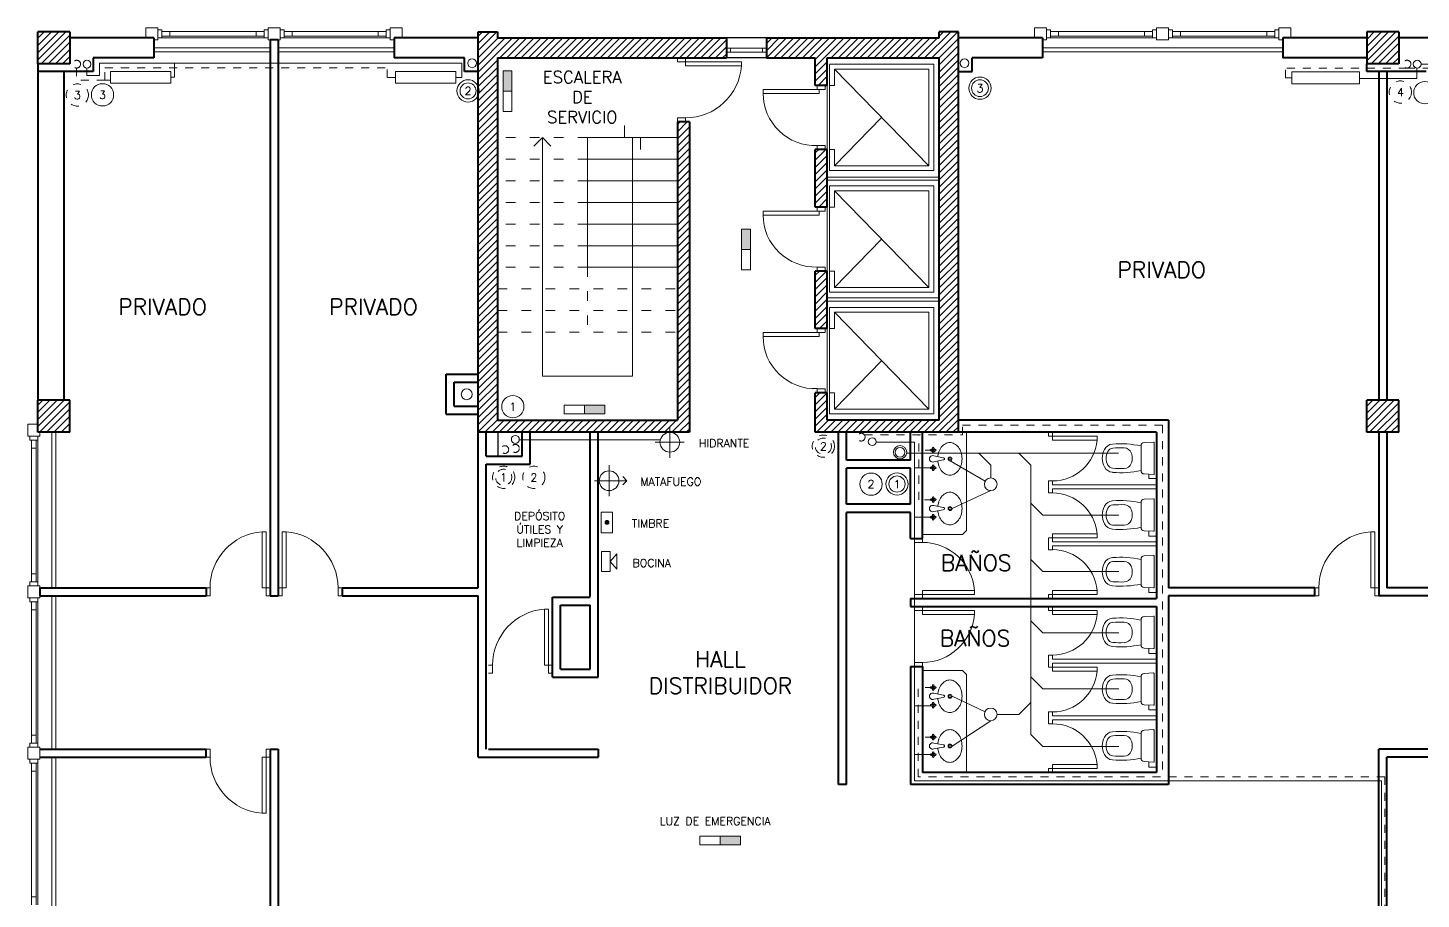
# Model space of a CAD drawing. Extents: x 1009 to 1343, y -172900 to 201.
# Drawn here: x 1275.32 to 1292.72, y 12.92 to 23.8 of the extents above; entities that cross this region are included whole.
import ezdxf

# ---------------------------------------------------------------- set-up
doc = ezdxf.new("R2010")
doc.units = 0
doc.header["$LTSCALE"] = 0.5
doc.linetypes.add('ACAD_ISO03W100', pattern=[30, 12, -18])
doc.linetypes.add('DASHED', pattern=[19.05, 12.7, -6.35])
for name, color, linetype, lineweight in [('Agua caliente', 230, 'CONTINUOUS', 18), ('Agua fria', 5, 'ACAD_ISO03W100', 18), ('Carpintería', 55, 'CONTINUOUS', 20), ('Desague primario', 10, 'CONTINUOUS', 18), ('Desague secundario', 30, 'CONTINUOUS', 18), ('Detalles .05', 243, 'CONTINUOUS', 5), ('Detalles 01', 8, 'CONTINUOUS', 9), ('Equipamiento fijo', 31, 'CONTINUOUS', 13), ('Equipamiento movil', 33, 'CONTINUOUS', 9), ('Muros corte', 7, 'CONTINUOUS', 40), ('Muros vista', 253, 'CONTINUOUS', 25), ('Pisos', 252, 'CONTINUOUS', 18), ('Pluviales', 41, 'CONTINUOUS', 18), ('Proyección', 4, 'ACAD_ISO03W100', 18), ('Punta 01', 6, 'CONTINUOUS', 9), ('Punta 015', 64, 'CONTINUOUS', 13), ('Punta 02', 11, 'CONTINUOUS', 20), ('Sist. contra incendio', 1, 'CONTINUOUS', 18), ('Tratamiento pisos', 251, 'CONTINUOUS', 9), ('Ventilación', 105, 'CONTINUOUS', 18)]:
    doc.layers.add(name, color=color, linetype=linetype, lineweight=lineweight)
doc.styles.add('Texto 1 mm', font='simplex.shx', dxfattribs={"height": 0.1})
doc.styles.add('Texto 1.5 mm', font='simplex.shx', dxfattribs={"height": 0.15})
doc.styles.add('Texto 2 mm', font='simplex.shx', dxfattribs={"height": 0.2})
pattern_1 = [(45, (245.8, -104.45304), (-0.0449012806, 0.0449012806), [])]
pattern_2 = [(45, (60.8, -104.45304), (-0.0449012806, 0.0449012806), [])]

# ---------------------------------------------------------------- blocks, each defined once
blk = doc.blocks.new('inodoro')
at = {"layer": 'Equipamiento fijo'}
for p, q in [((-0.197, 0.127), (-0.202, 0.008)), ((0.194, 0), (-0.194, 0)), ((-0.157, 0.165), (0.157, 0.165)), ((0.197, 0.127), (0.202, 0.008))]:
    blk.add_line(p, q, dxfattribs=at)
for centre, radius, start, end in [((1.09, 0.422), 1.27, 175.4777, 191.6858), ((-0.051, 0.512), 0.125, 117.5857, 175.5072), ((-0.051, 0.512), 0.075, 117.5857, 175.5072), ((0, 0.415), 0.235, 90, 117.5857), ((0, 0.415), 0.185, 90, 117.5857), ((0, 0.415), 0.235, 62.4143, 90), ((0, 0.415), 0.185, 62.4143, 90), ((0.051, 0.512), 0.075, 4.4928, 62.4143), ((0.051, 0.512), 0.125, 4.4928, 62.4143), ((-1.024, 0.418), 1.205, 347.8749, 4.9616), ((1.095, 0.422), 1.224, 175.5072, 182.1425), ((-0.028, 0.381), 0.101, 182.7072, 247.2321), ((0.028, 0.381), 0.101, 292.7679, 357.2928), ((-1.095, 0.422), 1.224, 357.8575, 4.4928), ((-0.014, 0.396), 0.12, 243.7978, 262.0389), ((0, 0.483), 0.208, 261.594, 278.406), ((0.014, 0.396), 0.12, 277.9611, 296.2022), ((-0.194, 0.008), 0.00803, 177.6578, 269.7397), ((-0.157, 0.125), 0.04, 90, 177.3974), ((0.157, 0.125), 0.04, 2.6026, 90), ((0.195, 0.007), 0.00742, 265.6488, 0.2402), ((0.194, 0.008), 0.008, 355.889, 2.6026)]:
    blk.add_arc(centre, radius, start, end, dxfattribs=at)
blk = doc.blocks.new('Lavamanos')
at = {"layer": 'Equipamiento movil'}
for p, q in [((-0.118, -0.158), (-0.138, -0.154)), ((-0.118, -0.167), (-0.138, -0.171)), ((-0.114, -0.154), (-0.118, -0.133)), ((-0.114, -0.171), (-0.118, -0.192)), ((-0.105, -0.154), (-0.101, -0.133)), ((-0.105, -0.171), (-0.101, -0.192)), ((-0.101, -0.158), (-0.08, -0.154)), ((-0.101, -0.167), (-0.08, -0.171)), ((-0.015, -0.037), (-0.038, -0.156)), ((0.013, -0.037), (0.036, -0.156)), ((0.102, -0.158), (0.081, -0.154)), ((0.102, -0.167), (0.081, -0.171)), ((0.106, -0.154), (0.102, -0.133)), ((0.106, -0.171), (0.102, -0.192)), ((0.115, -0.154), (0.119, -0.133)), ((0.115, -0.171), (0.119, -0.192)), ((0.119, -0.158), (0.14, -0.154)), ((0.119, -0.167), (0.14, -0.171))]:
    blk.add_line(p, q, dxfattribs=at)
for centre, radius in [((-0.001, 0.048), 0.0249), ((-0.001, 0.048), 0.014), ((-0.109, -0.162), 0.00541), ((0.11, -0.162), 0.00541)]:
    blk.add_circle(centre, radius, dxfattribs=at)
for centre, radius, start, end in [((-0.019, -0.016), 0.211, 107.1746, 126.7285), ((-0.001, -0.075), 0.272, 90, 107.1746), ((-0.001, -0.075), 0.272, 72.8254, 90), ((0.017, -0.016), 0.211, 53.2715, 72.8254), ((-0.09, 0.045), 0.115, 150.9639, 180), ((-0.09, 0.045), 0.115, 180, 209.0361), ((-0.047, 0.021), 0.164, 126.7285, 150.9639), ((0.045, 0.021), 0.164, 29.0361, 53.2715), ((0.088, 0.045), 0.115, 0, 29.0361), ((0.088, 0.045), 0.115, 330.9639, 360), ((-0.047, 0.069), 0.164, 209.0361, 233.2715), ((-0.019, 0.106), 0.211, 233.2715, 252.8254), ((-0.136, -0.163), 0.00882, 105.2781, 254.7219), ((-0.109, -0.162), 0.0226, 108.6122, 162.265), ((-0.109, -0.162), 0.0226, 198.6122, 252.265), ((-0.109, -0.136), 0.00882, 15.2781, 164.7219), ((-0.109, -0.162), 0.00976, 119.0054, 153.1041), ((-0.109, -0.162), 0.00976, 209.0054, 243.1041), ((-0.117, -0.163), 0.00254, 349.6493, 12.8593), ((-0.109, -0.155), 0.00254, 259.6493, 282.8593), ((-0.109, -0.17), 0.00254, 79.6493, 102.8593), ((-0.109, -0.162), 0.00976, 29.0054, 63.1041), ((-0.109, -0.162), 0.00976, 299.0054, 333.1041), ((-0.101, -0.162), 0.00254, 169.6493, 192.8593), ((-0.109, -0.162), 0.0226, 18.6122, 72.265), ((-0.109, -0.162), 0.0226, 288.6122, 342.265), ((-0.001, 0.165), 0.272, 252.8254, 264.2829), ((-0.083, -0.162), 0.00882, 285.2781, 74.7219), ((-0.001, -0.171), 0.0398, 158.1761, 21.8239), ((-0.001, -0.035), 0.014, 352.3829, 187.2442), ((-0.001, 0.165), 0.272, 275.7171, 287.1746), ((0.084, -0.162), 0.00882, 105.2781, 254.7219), ((0.017, 0.106), 0.211, 287.1746, 306.7285), ((0.11, -0.162), 0.0226, 107.735, 161.3878), ((0.11, -0.162), 0.0226, 197.735, 251.3878), ((0.111, -0.136), 0.00882, 15.2781, 164.7219), ((0.11, -0.162), 0.00976, 116.8959, 150.9946), ((0.11, -0.162), 0.00976, 206.8959, 240.9946), ((0.103, -0.162), 0.00254, 347.1407, 10.3507), ((0.111, -0.155), 0.00254, 257.1407, 280.3507), ((0.11, -0.17), 0.00254, 77.1407, 100.3507), ((0.11, -0.162), 0.00976, 26.8959, 60.9946), ((0.11, -0.162), 0.00976, 296.8959, 330.9946), ((0.118, -0.163), 0.00254, 167.1407, 190.3507), ((0.11, -0.162), 0.0226, 287.735, 341.3878), ((0.11, -0.162), 0.0226, 17.735, 71.3878), ((0.137, -0.163), 0.00882, 285.2781, 74.7219), ((0.045, 0.069), 0.164, 306.7285, 330.9639), ((-0.109, -0.189), 0.00882, 195.2781, 344.7219), ((0.11, -0.189), 0.00882, 195.2781, 344.7219)]:
    blk.add_arc(centre, radius, start, end, dxfattribs=at)

msp = doc.modelspace()

# ---------------------------------------------------------------- hatches: boundary and pattern name
at = {"layer": 'Detalles 01'}
h = msp.add_hatch(dxfattribs=at)
h.set_pattern_fill('ANSI31,_O', color=256, scale=0.02)
h.set_pattern_definition(pattern_2)
h.paths.add_polyline_path([(1275.846, 23.752), (1275.446, 23.752), (1275.446, 23.352), (1275.846, 23.352)])
h = msp.add_hatch(dxfattribs=at)
h.set_pattern_fill('ANSI31,_O', color=256, scale=0.02)
h.set_pattern_definition([(45, (0, -104.45304), (-0.0449012806, 0.0449012806), [])])
h.paths.add_polyline_path([(1284.046, 23.677), (1282.946, 23.677), (1282.946, 23.427), (1284.046, 23.427)])
h.paths.add_polyline_path([(1282.946, 23.677), (1281.186, 23.677), (1281.186, 23.752), (1280.946, 23.752), (1280.946, 18.752), (1282.946, 18.752), (1282.946, 18.902), (1281.186, 18.902), (1281.186, 23.427), (1282.946, 23.427)])
h.paths.add_polyline_path([(1283.586, 22.627), (1283.436, 22.627), (1283.436, 18.902), (1282.946, 18.902), (1282.946, 18.752), (1283.586, 18.752)])
h = msp.add_hatch(dxfattribs=at)
h.set_pattern_fill('ANSI31', color=256, scale=0.02, style=0)
h.set_pattern_definition(pattern_1)
h.paths.add_polyline_path([(1286.946, 23.752), (1286.706, 23.752), (1286.706, 23.677), (1284.546, 23.677), (1284.546, 23.427), (1285.156, 23.427), (1285.156, 23.083), (1285.306, 23.083), (1285.306, 23.427), (1286.706, 23.427), (1286.706, 18.902), (1285.306, 18.902), (1285.306, 19.246), (1285.156, 19.246), (1285.156, 18.752), (1286.946, 18.752)])
h.paths.add_polyline_path([(1285.306, 22.283), (1285.156, 22.283), (1285.156, 21.565), (1285.306, 21.565)], flags=17)
h = msp.add_hatch(dxfattribs=at)
h.set_pattern_fill('ANSI31,_O', color=256, scale=0.02)
h.set_pattern_definition(pattern_2)
h.paths.add_polyline_path([(1292.446, 23.752), (1292.046, 23.752), (1292.046, 23.352), (1292.446, 23.352)])
h = msp.add_hatch(dxfattribs=at)
h.set_pattern_fill('ANSI31', color=256, scale=0.02, style=0)
h.set_pattern_definition(pattern_1)
h.paths.add_polyline_path([(1285.306, 20.765), (1285.156, 20.765), (1285.156, 20.046), (1285.306, 20.046)])
h = msp.add_hatch(dxfattribs=at)
h.set_pattern_fill('ANSI31,_O', color=256, scale=0.02)
h.set_pattern_definition(pattern_2)
h.paths.add_polyline_path([(1275.846, 19.152), (1275.446, 19.152), (1275.446, 18.752), (1275.846, 18.752)])
h = msp.add_hatch(dxfattribs=at)
h.set_pattern_fill('ANSI31,_O', color=256, scale=0.02)
h.set_pattern_definition(pattern_2)
h.paths.add_polyline_path([(1292.446, 19.152), (1292.046, 19.152), (1292.046, 18.752), (1292.446, 18.752)])
at = {"layer": 'Punta 01', "lineweight": 20, "ltscale": 0.01}
for points in [[(1281.259, 23.01), (1281.368, 23.01), (1281.368, 23.264), (1281.259, 23.264)], [(1284.237, 21.036), (1284.346, 21.036), (1284.346, 21.29), (1284.237, 21.29)], [(1282.273, 19.092), (1282.273, 18.983), (1282.527, 18.983), (1282.527, 19.092)], [(1282.579, 17.628, 1), (1282.531, 17.628, 1)], [(1283.969, 13.709), (1283.969, 13.6), (1284.223, 13.6), (1284.223, 13.709)]]:
    msp.add_hatch(color=256, dxfattribs=at).paths.add_polyline_path(points)

# ---------------------------------------------------------------- linework, layer by layer
at = {"layer": 'Agua caliente', "lineweight": 20, "ltscale": 0.01}
for p, q in [((1276.217, 23.209), (1276.217, 23.36)), ((1276.217, 23.36), (1280.74, 23.36)), ((1277.152, 23.186), (1277.152, 23.36)), ((1280.74, 23.184), (1280.74, 23.36)), ((1292.725, 23.347), (1297.39, 23.347)), ((1276.059, 23.299), (1276.059, 23.209)), ((1276.059, 23.209), (1276.217, 23.209)), ((1277.152, 23.186), (1277.105, 23.186)), ((1280.667, 23.184), (1280.74, 23.184)), ((1292.672, 23.168), (1291.957, 23.168)), ((1292.672, 23.3), (1292.672, 23.168)), ((1285.919, 18.629), (1286.397, 18.629)), ((1286.397, 18.629), (1286.397, 14.726)), ((1286.631, 18.308), (1286.397, 18.308)), ((1286.631, 17.691), (1286.397, 17.691)), ((1286.631, 15.336), (1286.397, 15.336)), ((1286.631, 14.726), (1286.397, 14.726)), ((1286.397, 14.726), (1286.397, 14.401)), ((1286.397, 14.401), (1292.23, 14.401)), ((1292.23, 14.401), (1292.23, 12.829))]:
    msp.add_line(p, q, dxfattribs=at)
for centre, radius in [((1276.059, 23.349), 0.0486), ((1292.676, 23.349), 0.0486), ((1276.253, 22.966), 0.139), ((1292.771, 22.992), 0.139), ((1285.868, 18.634), 0.0486), ((1285.854, 18.104), 0.139)]:
    msp.add_circle(centre, radius, dxfattribs=at)
at = {"layer": 'Agua fria', "lineweight": 20, "ltscale": 0.01}
for p, q in [((1275.93, 23.299), (1275.93, 23.151)), ((1276.284, 23.151), (1275.93, 23.151)), ((1276.284, 23.151), (1276.284, 23.303)), ((1276.284, 23.303), (1279.81, 23.303)), ((1276.284, 23.151), (1276.353, 23.151)), ((1279.81, 23.184), (1279.81, 23.303)), ((1279.915, 23.184), (1279.81, 23.184)), ((1292.548, 23.3), (1291.031, 23.3)), ((1291.031, 23.178), (1291.031, 23.3)), ((1291.109, 23.178), (1291.031, 23.178)), ((1292.548, 23.299), (1297.334, 23.299)), ((1292.27, 14.449), (1292.27, 12.783))]:
    msp.add_line(p, q, dxfattribs=at)
at = {"layer": 'Agua fria', "linetype": 'DASHED', "lineweight": 20, "ltscale": 0.01}
for p, q in [((1286.995, 18.719), (1286.995, 18.839)), ((1286.995, 18.839), (1289.494, 18.839)), ((1289.494, 18.839), (1289.494, 14.449)), ((1285.77, 18.719), (1286.995, 18.719)), ((1286.452, 17.91), (1286.452, 18.719)), ((1286.631, 18.528), (1286.452, 18.528)), ((1289.323, 18.228), (1289.323, 18.173)), ((1289.323, 18.173), (1289.494, 18.173)), ((1286.623, 17.91), (1286.452, 17.91)), ((1289.323, 17.52), (1289.323, 17.453)), ((1289.323, 17.453), (1289.494, 17.453)), ((1289.323, 16.812), (1289.323, 16.751)), ((1289.323, 16.751), (1289.494, 16.751)), ((1289.323, 16.053), (1289.323, 15.991)), ((1289.323, 15.991), (1289.494, 15.991)), ((1286.442, 14.449), (1286.442, 15.563)), ((1286.631, 15.563), (1286.442, 15.563)), ((1289.323, 15.345), (1289.323, 15.284)), ((1289.323, 15.284), (1289.494, 15.284)), ((1286.631, 14.946), (1286.442, 14.946)), ((1289.323, 14.637), (1289.323, 14.57)), ((1292.27, 14.449), (1286.442, 14.449)), ((1289.323, 14.57), (1289.494, 14.57))]:
    msp.add_line(p, q, dxfattribs=at)
for centre, radius in [((1275.93, 23.349), 0.0486), ((1292.548, 23.349), 0.0486), ((1285.258, 18.578), 0.139), ((1285.258, 18.578), 0.101), ((1285.731, 18.691), 0.0486), ((1281.279, 18.536), 0.0486), ((1281.41, 18.55), 0.0498), ((1281.264, 18.19), 0.139), ((1281.264, 18.19), 0.101), ((1281.641, 18.189), 0.139)]:
    msp.add_circle(centre, radius, dxfattribs=at)
at = {"layer": 'Agua fria', "lineweight": 20, "ltscale": 0.01}
for centre in [(1275.939, 22.964), (1292.466, 23.001)]:
    msp.add_circle(centre, 0.139, dxfattribs=at)
at = {"layer": 'Carpintería'}
for p, q in [((1276.946, 23.802), (1276.796, 23.802)), ((1276.796, 23.802), (1276.796, 23.677)), ((1276.946, 23.802), (1276.946, 23.652)), ((1276.946, 23.777), (1276.996, 23.777)), ((1276.996, 23.677), (1276.946, 23.677)), ((1276.996, 23.777), (1276.996, 23.677)), ((1276.996, 23.757), (1278.271, 23.757)), ((1276.996, 23.697), (1278.271, 23.697)), ((1277.096, 23.757), (1277.096, 23.697)), ((1278.171, 23.757), (1278.171, 23.697)), ((1278.321, 23.777), (1278.271, 23.777)), ((1278.271, 23.677), (1278.271, 23.777)), ((1278.271, 23.677), (1278.321, 23.677)), ((1278.471, 23.802), (1278.321, 23.802)), ((1278.321, 23.802), (1278.321, 23.652)), ((1278.471, 23.802), (1278.471, 23.652)), ((1278.471, 23.777), (1278.521, 23.777)), ((1278.521, 23.677), (1278.471, 23.677)), ((1278.521, 23.777), (1278.521, 23.677)), ((1278.521, 23.757), (1279.796, 23.757)), ((1278.521, 23.697), (1279.796, 23.697)), ((1278.621, 23.757), (1278.621, 23.697)), ((1279.696, 23.757), (1279.696, 23.697)), ((1279.796, 23.777), (1279.796, 23.677)), ((1279.846, 23.777), (1279.796, 23.777)), ((1279.796, 23.677), (1279.846, 23.677)), ((1279.846, 23.802), (1279.846, 23.652)), ((1279.846, 23.802), (1279.996, 23.802)), ((1279.996, 23.802), (1279.996, 23.677)), ((1288.046, 23.802), (1287.896, 23.802)), ((1287.896, 23.802), (1287.896, 23.677)), ((1288.046, 23.802), (1288.046, 23.652)), ((1288.046, 23.777), (1288.096, 23.777)), ((1288.096, 23.677), (1288.046, 23.677)), ((1288.096, 23.777), (1288.096, 23.677)), ((1288.096, 23.757), (1289.371, 23.757)), ((1288.096, 23.697), (1289.371, 23.697)), ((1288.196, 23.757), (1288.196, 23.697)), ((1289.271, 23.757), (1289.271, 23.697)), ((1289.421, 23.777), (1289.371, 23.777)), ((1289.371, 23.677), (1289.371, 23.777)), ((1289.371, 23.677), (1289.421, 23.677)), ((1289.571, 23.802), (1289.421, 23.802)), ((1289.421, 23.802), (1289.421, 23.652)), ((1289.571, 23.802), (1289.571, 23.652)), ((1289.571, 23.777), (1289.621, 23.777)), ((1289.621, 23.677), (1289.571, 23.677)), ((1289.621, 23.777), (1289.621, 23.677)), ((1289.621, 23.757), (1290.896, 23.757)), ((1289.621, 23.697), (1290.896, 23.697)), ((1289.721, 23.757), (1289.721, 23.697)), ((1290.796, 23.757), (1290.796, 23.697)), ((1290.896, 23.777), (1290.896, 23.677)), ((1290.946, 23.777), (1290.896, 23.777)), ((1290.896, 23.677), (1290.946, 23.677)), ((1290.946, 23.802), (1290.946, 23.652)), ((1290.946, 23.802), (1291.096, 23.802)), ((1291.096, 23.802), (1291.096, 23.677)), ((1276.946, 23.652), (1276.896, 23.652)), ((1278.346, 23.652), (1278.321, 23.652)), ((1278.471, 23.652), (1278.446, 23.652)), ((1279.846, 23.652), (1279.896, 23.652)), ((1284.546, 23.547), (1284.046, 23.547)), ((1284.546, 23.497), (1284.046, 23.497)), ((1284.096, 23.547), (1284.096, 23.497)), ((1284.496, 23.547), (1284.496, 23.497)), ((1288.046, 23.652), (1287.996, 23.652)), ((1289.571, 23.652), (1289.421, 23.652)), ((1290.946, 23.652), (1290.996, 23.652)), ((1283.436, 23.377), (1283.436, 23.427)), ((1283.436, 23.377), (1283.536, 23.377)), ((1283.536, 23.377), (1283.536, 23.427)), ((1283.536, 23.377), (1284.236, 23.377)), ((1283.536, 23.327), (1283.536, 23.377)), ((1284.236, 23.327), (1283.536, 23.327)), ((1284.236, 23.377), (1284.236, 23.327)), ((1285.336, 23.347), (1286.636, 23.347)), ((1285.336, 23.083), (1285.336, 23.347)), ((1286.636, 22.019), (1286.636, 23.347)), ((1285.396, 23.287), (1286.576, 23.287)), ((1285.396, 23.083), (1285.396, 23.287)), ((1286.576, 22.079), (1286.576, 23.287)), ((1285.206, 23.033), (1284.506, 23.033)), ((1284.506, 22.983), (1284.506, 23.033)), ((1285.206, 22.983), (1284.506, 22.983)), ((1285.181, 23.033), (1285.181, 23.083)), ((1285.281, 23.033), (1285.181, 23.033)), ((1285.206, 22.983), (1285.206, 23.033)), ((1285.281, 23.033), (1285.281, 23.083)), ((1285.336, 23.083), (1285.396, 23.083)), ((1283.536, 22.677), (1283.436, 22.677)), ((1283.436, 22.677), (1283.436, 22.627)), ((1283.536, 22.677), (1283.536, 22.627)), ((1285.281, 22.333), (1285.181, 22.333)), ((1285.181, 22.333), (1285.181, 22.283)), ((1285.281, 22.333), (1285.281, 22.283)), ((1285.336, 22.019), (1285.336, 22.283)), ((1285.336, 22.283), (1285.396, 22.283)), ((1285.396, 22.079), (1285.396, 22.283)), ((1286.636, 22.019), (1285.336, 22.019)), ((1286.576, 22.079), (1285.396, 22.079)), ((1285.336, 21.829), (1286.636, 21.829)), ((1285.336, 21.565), (1285.336, 21.829)), ((1285.396, 21.769), (1286.576, 21.769)), ((1285.396, 21.565), (1285.396, 21.769)), ((1286.576, 20.56), (1286.576, 21.769)), ((1286.636, 20.5), (1286.636, 21.829)), ((1285.206, 21.515), (1284.506, 21.515)), ((1284.506, 21.465), (1284.506, 21.515)), ((1285.206, 21.465), (1284.506, 21.465)), ((1285.181, 21.515), (1285.181, 21.565)), ((1285.281, 21.515), (1285.181, 21.515)), ((1285.206, 21.465), (1285.206, 21.515)), ((1285.281, 21.515), (1285.281, 21.565)), ((1285.336, 21.565), (1285.396, 21.565)), ((1285.281, 20.815), (1285.181, 20.815)), ((1285.181, 20.815), (1285.181, 20.765)), ((1285.281, 20.815), (1285.281, 20.765)), ((1285.336, 20.5), (1285.336, 20.765)), ((1285.336, 20.765), (1285.396, 20.765)), ((1285.396, 20.56), (1285.396, 20.765)), ((1286.576, 20.56), (1285.396, 20.56)), ((1286.636, 20.5), (1285.336, 20.5)), ((1285.336, 20.31), (1286.636, 20.31)), ((1285.336, 20.046), (1285.336, 20.31)), ((1285.396, 20.25), (1286.576, 20.25)), ((1285.396, 20.046), (1285.396, 20.25)), ((1286.576, 19.042), (1286.576, 20.25)), ((1286.636, 18.982), (1286.636, 20.31)), ((1285.181, 19.996), (1285.181, 20.046)), ((1285.281, 19.996), (1285.281, 20.046)), ((1285.336, 20.046), (1285.396, 20.046)), ((1285.206, 19.996), (1284.506, 19.996)), ((1284.506, 19.946), (1284.506, 19.996)), ((1285.206, 19.946), (1284.506, 19.946)), ((1285.281, 19.996), (1285.181, 19.996)), ((1285.206, 19.946), (1285.206, 19.996)), ((1285.281, 19.296), (1285.181, 19.296)), ((1285.181, 19.296), (1285.181, 19.246)), ((1285.281, 19.296), (1285.281, 19.246)), ((1285.336, 18.982), (1285.336, 19.246)), ((1285.336, 19.246), (1285.396, 19.246)), ((1285.396, 19.042), (1285.396, 19.246)), ((1286.636, 18.982), (1285.336, 18.982)), ((1286.576, 19.042), (1285.396, 19.042)), ((1275.321, 18.852), (1275.321, 18.702)), ((1275.321, 18.852), (1275.446, 18.852)), ((1275.471, 18.702), (1275.321, 18.702)), ((1275.346, 18.702), (1275.346, 18.652)), ((1275.446, 18.652), (1275.346, 18.652)), ((1275.366, 18.652), (1275.366, 16.885)), ((1275.426, 18.652), (1275.426, 16.885)), ((1275.446, 18.652), (1275.446, 18.702)), ((1275.471, 18.752), (1275.471, 18.702)), ((1288.071, 18.702), (1288.071, 18.752)), ((1288.121, 18.702), (1288.071, 18.702)), ((1288.121, 18.702), (1288.121, 18.752)), ((1288.121, 18.702), (1288.679, 18.702)), ((1288.121, 18.702), (1288.121, 18.652)), ((1288.121, 18.652), (1288.679, 18.652)), ((1288.679, 18.702), (1288.679, 18.652)), ((1275.426, 18.552), (1275.366, 18.552)), ((1288.121, 18.144), (1288.071, 18.144)), ((1288.071, 17.994), (1288.071, 18.144)), ((1288.121, 18.094), (1288.121, 18.144)), ((1288.121, 17.994), (1288.071, 17.994)), ((1289.421, 18.094), (1288.121, 18.094)), ((1289.421, 18.044), (1288.121, 18.044)), ((1288.121, 17.994), (1288.121, 18.044)), ((1278.296, 17.51), (1278.246, 17.51)), ((1278.246, 17.51), (1278.246, 16.81)), ((1278.296, 16.81), (1278.296, 17.51)), ((1278.496, 16.81), (1278.496, 17.51)), ((1278.496, 17.51), (1278.546, 17.51)), ((1278.546, 17.51), (1278.546, 16.81)), ((1286.396, 17.427), (1286.396, 17.377)), ((1286.496, 17.377), (1286.496, 17.427)), ((1288.071, 17.435), (1288.121, 17.435)), ((1288.071, 17.285), (1288.071, 17.435)), ((1288.121, 17.485), (1288.679, 17.485)), ((1288.121, 17.485), (1288.121, 17.435)), ((1288.121, 17.385), (1288.121, 17.435)), ((1288.121, 17.435), (1288.679, 17.435)), ((1288.679, 17.485), (1288.679, 17.435)), ((1292.146, 17.51), (1292.096, 17.51)), ((1292.096, 17.51), (1292.096, 16.81)), ((1292.146, 16.81), (1292.146, 17.51)), ((1286.396, 17.377), (1286.496, 17.377)), ((1288.071, 17.285), (1288.121, 17.285)), ((1288.121, 17.385), (1289.421, 17.385)), ((1288.121, 17.335), (1289.421, 17.335)), ((1288.121, 17.285), (1288.121, 17.335)), ((1275.346, 16.835), (1275.346, 16.885)), ((1275.346, 16.885), (1275.446, 16.885)), ((1275.366, 16.985), (1275.426, 16.985)), ((1275.446, 16.885), (1275.446, 16.835)), ((1275.321, 16.835), (1275.321, 16.685)), ((1275.321, 16.835), (1275.471, 16.835)), ((1275.471, 16.835), (1275.471, 16.81)), ((1275.471, 16.71), (1275.471, 16.685)), ((1277.596, 16.81), (1277.546, 16.81)), ((1277.596, 16.71), (1277.546, 16.71)), ((1277.596, 16.71), (1277.596, 16.81)), ((1278.246, 16.81), (1278.296, 16.81)), ((1278.296, 16.71), (1278.296, 16.81)), ((1278.296, 16.81), (1278.346, 16.81)), ((1278.296, 16.71), (1278.346, 16.71)), ((1278.496, 16.81), (1278.446, 16.81)), ((1278.496, 16.71), (1278.446, 16.71)), ((1278.496, 16.71), (1278.496, 16.81)), ((1278.546, 16.81), (1278.496, 16.81)), ((1279.196, 16.71), (1279.196, 16.81)), ((1279.196, 16.81), (1279.246, 16.81)), ((1279.196, 16.71), (1279.246, 16.71)), ((1286.396, 16.727), (1286.496, 16.727)), ((1286.396, 16.677), (1286.396, 16.727)), ((1287.146, 16.777), (1286.496, 16.777)), ((1286.496, 16.777), (1286.496, 16.727)), ((1286.496, 16.727), (1286.496, 16.677)), ((1286.496, 16.727), (1287.146, 16.727)), ((1287.146, 16.727), (1287.146, 16.777)), ((1288.071, 16.677), (1288.071, 16.727)), ((1288.071, 16.727), (1288.121, 16.727)), ((1288.121, 16.777), (1288.679, 16.777)), ((1288.121, 16.777), (1288.121, 16.727)), ((1288.121, 16.677), (1288.121, 16.727)), ((1288.121, 16.727), (1288.679, 16.727)), ((1288.679, 16.777), (1288.679, 16.727)), ((1291.446, 16.81), (1291.396, 16.81)), ((1291.446, 16.71), (1291.396, 16.71)), ((1291.446, 16.71), (1291.446, 16.81)), ((1292.096, 16.81), (1292.146, 16.81)), ((1292.146, 16.71), (1292.146, 16.81)), ((1292.146, 16.81), (1292.196, 16.81)), ((1292.146, 16.71), (1292.196, 16.71)), ((1275.321, 16.685), (1275.471, 16.685)), ((1275.346, 16.685), (1275.346, 16.635)), ((1275.446, 16.635), (1275.346, 16.635)), ((1275.366, 16.635), (1275.366, 14.869)), ((1275.426, 16.635), (1275.366, 16.635)), ((1275.426, 16.535), (1275.366, 16.535)), ((1275.426, 16.635), (1275.426, 14.869)), ((1275.446, 16.685), (1275.446, 16.635)), ((1281.826, 16.544), (1281.776, 16.544)), ((1281.776, 16.544), (1281.776, 15.844)), ((1281.826, 15.844), (1281.826, 16.544)), ((1286.396, 16.577), (1286.396, 16.527)), ((1286.496, 16.527), (1286.496, 16.577)), ((1288.071, 16.577), (1288.071, 16.527)), ((1288.121, 16.577), (1288.121, 16.527)), ((1286.396, 16.527), (1286.496, 16.527)), ((1286.496, 16.527), (1287.146, 16.527)), ((1286.496, 16.477), (1286.496, 16.527)), ((1287.146, 16.477), (1286.496, 16.477)), ((1287.146, 16.527), (1287.146, 16.477)), ((1288.071, 16.527), (1288.121, 16.527)), ((1288.121, 16.527), (1288.679, 16.527)), ((1288.121, 16.477), (1288.121, 16.527)), ((1288.121, 16.477), (1288.679, 16.477)), ((1288.679, 16.477), (1288.679, 16.527)), ((1281.126, 15.844), (1281.076, 15.844)), ((1281.126, 15.744), (1281.126, 15.844)), ((1281.776, 15.844), (1281.826, 15.844)), ((1281.826, 15.744), (1281.826, 15.844)), ((1281.826, 15.844), (1281.876, 15.844)), ((1286.396, 15.877), (1286.496, 15.877)), ((1286.396, 15.827), (1286.396, 15.877)), ((1286.496, 15.877), (1286.496, 15.827)), ((1288.071, 15.969), (1288.121, 15.969)), ((1288.071, 15.969), (1288.071, 15.819)), ((1288.121, 15.969), (1288.121, 15.919)), ((1288.121, 15.919), (1289.421, 15.919)), ((1288.121, 15.869), (1289.421, 15.869)), ((1288.121, 15.869), (1288.121, 15.819)), ((1281.126, 15.744), (1281.076, 15.744)), ((1281.826, 15.744), (1281.876, 15.744)), ((1288.071, 15.819), (1288.121, 15.819)), ((1288.121, 15.819), (1288.679, 15.819)), ((1288.121, 15.769), (1288.121, 15.819)), ((1288.121, 15.769), (1288.679, 15.769)), ((1288.679, 15.769), (1288.679, 15.819)), ((1288.121, 15.26), (1288.071, 15.26)), ((1288.071, 15.26), (1288.071, 15.11)), ((1288.121, 15.26), (1288.121, 15.21)), ((1289.421, 15.21), (1288.121, 15.21)), ((1289.421, 15.16), (1288.121, 15.16)), ((1288.121, 15.16), (1288.121, 15.11)), ((1275.366, 14.969), (1275.426, 14.969)), ((1288.121, 15.11), (1288.071, 15.11)), ((1275.321, 14.819), (1275.321, 14.669)), ((1275.321, 14.819), (1275.471, 14.819)), ((1275.346, 14.819), (1275.346, 14.869)), ((1275.346, 14.869), (1275.446, 14.869)), ((1275.446, 14.869), (1275.446, 14.819)), ((1275.471, 14.819), (1275.471, 14.669)), ((1277.596, 14.794), (1277.546, 14.794)), ((1277.596, 14.794), (1277.596, 14.694)), ((1278.296, 14.794), (1278.296, 14.694)), ((1278.296, 14.794), (1278.346, 14.794)), ((1275.321, 14.669), (1275.471, 14.669)), ((1275.346, 14.669), (1275.346, 14.619)), ((1275.446, 14.619), (1275.446, 14.669)), ((1277.596, 14.694), (1277.546, 14.694)), ((1278.246, 13.994), (1278.246, 14.694)), ((1278.246, 14.694), (1278.296, 14.694)), ((1278.296, 14.694), (1278.346, 14.694)), ((1278.296, 14.694), (1278.296, 13.994)), ((1275.446, 14.619), (1275.346, 14.619)), ((1275.366, 14.619), (1275.366, 12.852)), ((1275.426, 14.519), (1275.366, 14.519)), ((1275.426, 14.619), (1275.426, 12.852)), ((1288.121, 14.552), (1288.071, 14.552)), ((1288.071, 14.552), (1288.071, 14.502)), ((1288.121, 14.602), (1288.679, 14.602)), ((1288.121, 14.552), (1288.121, 14.602)), ((1288.121, 14.552), (1288.121, 14.502)), ((1288.121, 14.552), (1288.679, 14.552)), ((1288.679, 14.552), (1288.679, 14.602)), ((1278.296, 13.994), (1278.246, 13.994)), ((1275.366, 12.952), (1275.426, 12.952))]:
    msp.add_line(p, q, dxfattribs=at)
at = {"layer": 'Desague primario'}
for p, q in [((1287.199, 18.493), (1286.296, 18.493)), ((1287.199, 18.493), (1288.946, 18.493)), ((1287.349, 18.343), (1287.199, 18.493)), ((1287.849, 18.343), (1287.699, 18.493)), ((1287.349, 18.182), (1287.349, 18.343)), ((1287.849, 18.252), (1287.849, 18.343)), ((1287.849, 14.978), (1287.849, 18.252)), ((1287.999, 17.718), (1287.849, 17.868)), ((1288.949, 17.718), (1287.999, 17.718)), ((1287.999, 17.014), (1287.849, 17.164)), ((1288.949, 17.014), (1287.999, 17.014)), ((1287.999, 16.247), (1287.849, 16.397)), ((1288.949, 16.247), (1287.999, 16.247)), ((1287.999, 15.547), (1287.849, 15.697)), ((1288.949, 15.547), (1287.999, 15.547)), ((1287.699, 15.228), (1287.849, 15.378)), ((1287.429, 15.228), (1287.699, 15.228)), ((1287.999, 14.828), (1287.849, 14.978)), ((1288.949, 14.828), (1287.999, 14.828))]:
    msp.add_line(p, q, dxfattribs=at)
for centre, radius in [((1286.216, 18.502), 0.0605), ((1286.178, 18.105), 0.101)]:
    msp.add_circle(centre, radius, dxfattribs=at)
at = {"layer": 'Desague secundario'}
for p, q in [((1286.842, 18.395), (1287.281, 18.142)), ((1286.867, 17.799), (1287.349, 18.023)), ((1286.867, 15.455), (1287.278, 15.262)), ((1286.867, 14.834), (1287.349, 15.149))]:
    msp.add_line(p, q, dxfattribs=at)
for centre in [(1287.349, 18.102), (1287.349, 15.228)]:
    msp.add_circle(centre, 0.0793, dxfattribs=at)
at = {"layer": 'Detalles .05'}
for p, q in [((1285.306, 21.939), (1286.706, 21.939)), ((1285.306, 21.899), (1286.706, 21.899)), ((1286.706, 20.43), (1285.306, 20.43)), ((1286.706, 20.39), (1285.306, 20.39))]:
    msp.add_line(p, q, dxfattribs=at)
at = {"layer": 'Detalles 01'}
for p, q in [((1278.271, 23.677), (1276.996, 23.677)), ((1279.796, 23.677), (1278.521, 23.677)), ((1289.371, 23.677), (1288.096, 23.677)), ((1290.896, 23.677), (1289.621, 23.677)), ((1278.346, 23.552), (1276.896, 23.552)), ((1278.346, 23.502), (1276.896, 23.502)), ((1279.896, 23.552), (1278.446, 23.552)), ((1279.896, 23.502), (1278.446, 23.502)), ((1287.996, 23.552), (1290.996, 23.552)), ((1287.996, 23.502), (1290.996, 23.502)), ((1285.396, 23.287), (1286.576, 22.079)), ((1285.336, 23.083), (1285.336, 22.283)), ((1285.986, 22.683), (1285.396, 22.079)), ((1282.773, 22.582), (1282.773, 22.432)), ((1281.642, 22.326), (1281.748, 22.432)), ((1281.748, 22.432), (1281.748, 19.452)), ((1281.854, 22.326), (1281.748, 22.432)), ((1282.873, 22.432), (1282.873, 19.452)), ((1282.973, 22.432), (1282.973, 22.282)), ((1285.396, 21.769), (1286.576, 20.56)), ((1285.336, 21.565), (1285.336, 20.765)), ((1285.986, 21.165), (1285.396, 20.56)), ((1285.396, 20.25), (1286.576, 19.042)), ((1285.336, 20.046), (1285.336, 19.246)), ((1285.986, 19.646), (1285.396, 19.042)), ((1281.748, 19.452), (1282.873, 19.452)), ((1275.446, 18.652), (1275.446, 16.885)), ((1275.621, 18.752), (1275.621, 16.81)), ((1275.671, 18.752), (1275.671, 16.81)), ((1275.621, 16.71), (1275.621, 14.794)), ((1275.671, 16.71), (1275.671, 14.794)), ((1275.621, 14.694), (1275.621, 12.752)), ((1275.671, 14.694), (1275.671, 12.752)), ((1275.446, 14.619), (1275.446, 12.852))]:
    msp.add_line(p, q, dxfattribs=at)
for centre, radius, start, end in [((1283.534, 23.381), 0.703, 270.1171, 355.6407), ((1285.156, 22.983), 0.65, 180, 272.1618), ((1285.156, 21.465), 0.65, 180, 272.1618), ((1285.156, 19.946), 0.65, 180, 272.1618), ((1288.119, 18.707), 0.563, 270.1902, 354.4422), ((1288.119, 17.431), 0.563, 5.5578, 89.8098), ((1278.299, 16.809), 0.703, 94.3593, 179.8829), ((1278.492, 16.809), 0.703, 0.1171, 85.6407), ((1292.149, 16.809), 0.703, 94.3593, 179.8829), ((1286.494, 16.723), 0.654, 4.7184, 89.8628), ((1288.119, 16.723), 0.563, 5.5578, 89.8098), ((1281.829, 15.842), 0.703, 94.3593, 179.8829), ((1286.494, 16.531), 0.654, 270.1372, 355.2816), ((1288.119, 16.532), 0.563, 270.1902, 354.4422), ((1288.119, 15.823), 0.563, 270.1902, 354.4422), ((1288.119, 14.548), 0.563, 5.5578, 89.8098), ((1278.299, 14.695), 0.703, 180.1171, 265.6407)]:
    msp.add_arc(centre, radius, start, end, dxfattribs=at)
at = {"layer": 'Equipamiento fijo'}
for p, q in [((1287.046, 17.527), (1287.046, 18.752)), ((1286.996, 17.477), (1286.496, 17.477)), ((1286.996, 17.477), (1287.046, 17.527)), ((1286.996, 15.777), (1286.496, 15.777)), ((1286.996, 15.777), (1287.046, 15.727)), ((1287.046, 15.727), (1287.046, 14.502))]:
    msp.add_line(p, q, dxfattribs=at)
at = {"layer": 'Muros corte'}
for p, q in [((1275.846, 23.752), (1275.446, 23.752)), ((1275.446, 23.352), (1275.446, 23.752)), ((1275.846, 23.752), (1275.846, 23.352)), ((1276.896, 23.677), (1275.846, 23.677)), ((1276.896, 23.677), (1276.896, 23.427)), ((1280.946, 23.677), (1279.896, 23.677)), ((1279.896, 23.677), (1279.896, 23.427)), ((1280.946, 18.752), (1280.946, 23.752)), ((1280.946, 23.752), (1281.186, 23.752)), ((1281.186, 23.752), (1281.186, 23.677)), ((1281.186, 23.677), (1284.046, 23.677)), ((1284.046, 23.677), (1284.046, 23.427)), ((1284.546, 23.677), (1284.546, 23.427)), ((1284.546, 23.677), (1286.706, 23.677)), ((1286.946, 23.752), (1286.706, 23.752)), ((1286.706, 23.677), (1286.706, 23.752)), ((1286.946, 18.752), (1286.946, 23.752)), ((1287.996, 23.677), (1286.946, 23.677)), ((1287.996, 23.677), (1287.996, 23.427)), ((1292.046, 23.677), (1290.996, 23.677)), ((1290.996, 23.677), (1290.996, 23.427)), ((1292.446, 23.752), (1292.046, 23.752)), ((1292.046, 23.752), (1292.046, 23.352)), ((1292.446, 23.752), (1292.446, 23.352)), ((1293.546, 23.677), (1292.446, 23.677)), ((1278.346, 23.652), (1278.346, 16.71)), ((1278.446, 23.652), (1278.346, 23.652)), ((1278.446, 23.652), (1278.446, 16.71)), ((1275.846, 23.352), (1275.446, 23.352)), ((1275.446, 23.352), (1275.446, 19.152)), ((1276.896, 23.427), (1276.138, 23.427)), ((1276.138, 23.427), (1276.138, 23.257)), ((1280.776, 23.427), (1279.896, 23.427)), ((1280.776, 23.257), (1280.776, 23.427)), ((1280.946, 16.81), (1280.946, 23.427)), ((1281.186, 23.427), (1284.046, 23.427)), ((1281.186, 23.427), (1281.186, 18.902)), ((1284.546, 23.427), (1285.156, 23.427)), ((1285.156, 23.083), (1285.156, 23.427)), ((1285.306, 23.427), (1286.706, 23.427)), ((1285.306, 23.083), (1285.306, 23.427)), ((1286.706, 18.902), (1286.706, 23.427)), ((1287.996, 23.427), (1287.116, 23.427)), ((1287.116, 23.257), (1287.116, 23.427)), ((1292.046, 23.427), (1290.996, 23.427)), ((1292.446, 23.352), (1292.046, 23.352)), ((1292.046, 23.257), (1292.046, 23.352)), ((1276.138, 23.257), (1275.446, 23.257)), ((1275.771, 23.257), (1275.771, 19.152)), ((1280.946, 23.257), (1280.776, 23.257)), ((1286.946, 23.257), (1287.116, 23.257)), ((1292.786, 23.257), (1292.046, 23.257)), ((1292.196, 23.257), (1292.196, 19.152)), ((1292.296, 23.257), (1292.296, 19.152)), ((1285.306, 23.083), (1285.156, 23.083)), ((1283.436, 22.627), (1283.436, 18.902)), ((1283.586, 22.627), (1283.436, 22.627)), ((1283.586, 22.627), (1283.586, 18.752)), ((1285.156, 21.565), (1285.156, 22.283)), ((1285.306, 22.283), (1285.156, 22.283)), ((1285.306, 21.565), (1285.306, 22.283)), ((1285.306, 21.565), (1285.156, 21.565)), ((1285.306, 20.765), (1285.156, 20.765)), ((1285.156, 20.046), (1285.156, 20.765)), ((1285.306, 20.046), (1285.306, 20.765)), ((1285.306, 20.046), (1285.156, 20.046)), ((1280.546, 18.977), (1280.546, 19.477)), ((1280.546, 19.477), (1280.946, 19.477)), ((1280.646, 19.077), (1280.646, 19.377)), ((1280.646, 19.377), (1280.946, 19.377)), ((1275.846, 19.152), (1275.446, 19.152)), ((1275.446, 18.752), (1275.446, 19.152)), ((1275.846, 18.752), (1275.846, 19.152)), ((1285.156, 18.752), (1285.156, 19.246)), ((1285.306, 19.246), (1285.156, 19.246)), ((1285.306, 18.902), (1285.306, 19.246)), ((1292.446, 19.152), (1292.046, 19.152)), ((1292.046, 18.752), (1292.046, 19.152)), ((1292.446, 18.752), (1292.446, 19.152)), ((1280.546, 18.977), (1280.946, 18.977)), ((1280.646, 19.077), (1280.946, 19.077)), ((1281.186, 18.902), (1283.436, 18.902)), ((1286.706, 18.902), (1285.306, 18.902)), ((1289.571, 18.902), (1286.946, 18.902)), ((1289.571, 18.902), (1289.571, 16.81)), ((1275.846, 18.752), (1275.446, 18.752)), ((1283.586, 18.752), (1280.946, 18.752)), ((1281.046, 18.452), (1281.046, 18.752)), ((1281.496, 18.452), (1281.496, 18.752)), ((1281.596, 18.352), (1281.596, 18.752)), ((1282.346, 16.702), (1282.346, 18.752)), ((1282.446, 15.694), (1282.446, 18.752)), ((1289.421, 18.752), (1285.156, 18.752)), ((1285.446, 14.352), (1285.446, 18.752)), ((1285.546, 18.402), (1285.546, 18.752)), ((1286.346, 18.402), (1286.346, 18.752)), ((1286.496, 17.427), (1286.496, 18.752)), ((1289.421, 18.752), (1289.421, 16.677)), ((1292.446, 18.752), (1292.046, 18.752)), ((1292.196, 18.752), (1292.196, 16.71)), ((1292.296, 18.752), (1292.296, 16.81)), ((1281.046, 18.452), (1281.496, 18.452)), ((1281.046, 14.794), (1281.046, 18.352)), ((1281.046, 18.352), (1281.596, 18.352)), ((1286.346, 18.402), (1285.546, 18.402)), ((1286.346, 18.302), (1285.546, 18.302)), ((1285.546, 17.852), (1285.546, 18.302)), ((1286.346, 17.852), (1286.346, 18.302)), ((1286.346, 17.852), (1285.546, 17.852)), ((1285.546, 14.352), (1285.546, 17.752)), ((1286.346, 17.752), (1285.546, 17.752)), ((1286.346, 17.427), (1286.346, 17.752)), ((1286.346, 17.427), (1286.496, 17.427)), ((1275.471, 16.81), (1277.546, 16.81)), ((1275.471, 16.81), (1275.471, 16.71)), ((1275.471, 16.71), (1277.546, 16.71)), ((1277.546, 16.81), (1277.546, 16.71)), ((1278.346, 16.71), (1278.446, 16.71)), ((1279.246, 16.81), (1280.946, 16.81)), ((1279.246, 16.81), (1279.246, 16.71)), ((1279.246, 16.71), (1280.946, 16.71)), ((1280.946, 14.694), (1280.946, 16.71)), ((1291.396, 16.81), (1289.571, 16.81)), ((1291.396, 16.71), (1289.571, 16.71)), ((1289.571, 16.71), (1289.571, 14.352)), ((1291.396, 16.71), (1291.396, 16.81)), ((1294.196, 16.71), (1292.196, 16.71)), ((1294.196, 16.81), (1292.296, 16.81)), ((1281.876, 15.694), (1281.876, 16.694)), ((1281.876, 16.694), (1282.346, 16.694)), ((1281.976, 15.794), (1281.976, 16.594)), ((1281.976, 16.594), (1282.346, 16.594)), ((1282.346, 15.794), (1282.346, 16.594)), ((1286.346, 16.677), (1289.421, 16.677)), ((1286.346, 16.677), (1286.346, 16.577)), ((1286.346, 16.577), (1289.421, 16.577)), ((1289.421, 16.577), (1289.421, 14.502)), ((1281.876, 15.694), (1282.446, 15.694)), ((1281.976, 15.794), (1282.346, 15.794)), ((1286.346, 15.827), (1286.496, 15.827)), ((1286.346, 15.827), (1286.346, 14.352)), ((1286.496, 15.827), (1286.496, 14.502)), ((1275.471, 14.794), (1277.546, 14.794)), ((1277.546, 14.694), (1277.546, 14.794)), ((1278.346, 14.794), (1278.346, 7.852)), ((1278.346, 14.794), (1278.446, 14.794)), ((1278.446, 14.794), (1278.446, 7.852)), ((1281.076, 14.794), (1282.446, 14.794)), ((1282.446, 14.794), (1282.446, 14.694)), ((1294.196, 14.794), (1292.196, 14.794)), ((1292.196, 12.752), (1292.196, 14.794)), ((1275.471, 14.694), (1277.546, 14.694)), ((1280.946, 14.694), (1282.446, 14.694)), ((1294.196, 14.694), (1292.296, 14.694)), ((1292.296, 12.752), (1292.296, 14.694)), ((1289.421, 14.502), (1286.496, 14.502)), ((1285.546, 14.352), (1285.446, 14.352)), ((1289.571, 14.352), (1286.346, 14.352))]:
    msp.add_line(p, q, dxfattribs=at)
at = {"layer": 'Muros vista'}
for p, q in [((1284.546, 23.677), (1284.046, 23.677)), ((1284.546, 23.427), (1284.046, 23.427)), ((1281.196, 18.452), (1281.196, 18.752))]:
    msp.add_line(p, q, dxfattribs=at)
at = {"layer": 'Pisos'}
for p, q in [((1285.306, 22.283), (1285.306, 23.083)), ((1282.311, 22.432), (1282.311, 20.812)), ((1282.311, 22.432), (1283.436, 22.432)), ((1282.311, 22.162), (1283.436, 22.162)), ((1282.311, 21.892), (1283.436, 21.892)), ((1282.311, 21.622), (1283.436, 21.622)), ((1285.306, 20.765), (1285.306, 21.565)), ((1282.311, 21.352), (1283.436, 21.352)), ((1282.311, 21.082), (1283.436, 21.082)), ((1282.311, 20.812), (1283.436, 20.812)), ((1285.306, 19.246), (1285.306, 20.046))]:
    msp.add_line(p, q, dxfattribs=at)
at = {"layer": 'Pluviales'}
for centre, radius in [((1280.87, 23.36), 0.055), ((1287.021, 23.36), 0.055), ((1280.819, 23.015), 0.139), ((1287.214, 23.049), 0.139)]:
    msp.add_circle(centre, radius, dxfattribs=at)
at = {"layer": 'Pluviales', "lineweight": 20, "ltscale": 0.01}
for centre, radius in [((1287.214, 23.049), 0.105), ((1280.819, 23.015), 0.1)]:
    msp.add_circle(centre, radius, dxfattribs=at)
at = {"layer": 'Proyección', "ltscale": 0.02}
for p, q in [((1282.311, 22.432), (1281.186, 22.432)), ((1282.311, 22.162), (1281.186, 22.162)), ((1282.311, 21.892), (1281.186, 21.892)), ((1282.311, 21.622), (1281.186, 21.622)), ((1282.311, 21.352), (1281.186, 21.352)), ((1282.311, 21.082), (1281.186, 21.082)), ((1282.311, 20.812), (1281.186, 20.812)), ((1282.311, 20.812), (1282.311, 20.007)), ((1281.186, 20.542), (1283.436, 20.542)), ((1281.186, 20.272), (1283.436, 20.272)), ((1281.186, 20.002), (1283.436, 20.002))]:
    msp.add_line(p, q, dxfattribs=at)
at = {"layer": 'Punta 01', "lineweight": 20, "ltscale": 0.01}
for p, q in [((1281.368, 23.01), (1281.259, 23.01)), ((1284.346, 21.036), (1284.237, 21.036)), ((1282.273, 18.983), (1282.273, 19.092)), ((1283.34, 18.432), (1283.34, 18.822)), ((1283.156, 18.627), (1283.519, 18.627)), ((1282.581, 17.952), (1282.581, 18.342)), ((1282.397, 18.147), (1282.804, 18.147)), ((1282.804, 18.147), (1282.751, 18.198)), ((1282.804, 18.147), (1282.751, 18.095)), ((1282.594, 17.138), (1282.678, 17.234)), ((1282.678, 17.234), (1282.678, 17.042)), ((1282.594, 17.138), (1282.678, 17.042)), ((1283.969, 13.6), (1283.969, 13.709))]:
    msp.add_line(p, q, dxfattribs=at)
for points in [[(1281.259, 22.756), (1281.259, 23.264), (1281.368, 23.264), (1281.368, 22.756)], [(1284.237, 20.782), (1284.237, 21.29), (1284.346, 21.29), (1284.346, 20.782)], [(1282.019, 19.092), (1282.527, 19.092), (1282.527, 18.983), (1282.019, 18.983)], [(1282.481, 17.754), (1282.624, 17.754), (1282.624, 17.496), (1282.481, 17.496)], [(1282.485, 17.264), (1282.594, 17.264), (1282.594, 17.012), (1282.485, 17.012)], [(1283.715, 13.709), (1284.223, 13.709), (1284.223, 13.6), (1283.715, 13.6)]]:
    msp.add_lwpolyline(points, close=True, dxfattribs=at)
for centre, radius in [((1283.34, 18.627), 0.123), ((1282.581, 18.147), 0.123), ((1282.555, 17.628), 0.0238)]:
    msp.add_circle(centre, radius, dxfattribs=at)
at = {"layer": 'Punta 02', "lineweight": 20, "ltscale": 0.01}
for points in [[(1276.353, 23.257), (1277.105, 23.257), (1277.105, 23.111), (1276.353, 23.111)], [(1280.667, 23.257), (1279.915, 23.257), (1279.915, 23.111), (1280.667, 23.111)], [(1291.109, 23.252), (1291.957, 23.252), (1291.957, 23.103), (1291.109, 23.103)]]:
    msp.add_lwpolyline(points, close=True, dxfattribs=at)
at = {"layer": 'Sist. contra incendio', "lineweight": 20, "ltscale": 0.01}
msp.add_line((1281.46, 18.657), (1283.22, 18.657), dxfattribs=at)
for centre, radius in [((1281.379, 19.072), 0.139), ((1281.41, 18.663), 0.0498)]:
    msp.add_circle(centre, radius, dxfattribs=at)
at = {"layer": 'Tratamiento pisos'}
msp.add_line((1275.446, 16.635), (1275.446, 14.869), dxfattribs=at)
at = {"layer": 'Ventilación'}
for centre, radius in [((1280.803, 19.227), 0.0684), ((1286.216, 18.502), 0.0828), ((1286.178, 18.105), 0.139)]:
    msp.add_circle(centre, radius, dxfattribs=at)

# ---------------------------------------------------------------- block references
at = {"layer": 'Detalles .05', "xscale": -1, "rotation": 90}
for p in [(1289.391, 18.428), (1289.391, 17.719), (1289.391, 17.011), (1289.391, 16.253), (1289.391, 15.544), (1289.391, 14.836)]:
    msp.add_blockref('inodoro', p, dxfattribs=at)
at = {"layer": 'Equipamiento movil'}
for p, rotation in [((1286.793, 18.419), 270), ((1286.793, 15.454), 270.0000000000391)]:
    msp.add_blockref('Lavamanos', p, dxfattribs=dict(at, rotation=rotation))
at = {"layer": 'Equipamiento movil', "xscale": -1}
for p, rotation in [((1286.793, 17.8), 269.9999999999609), ((1286.793, 14.835), 270)]:
    msp.add_blockref('Lavamanos', p, dxfattribs=dict(at, rotation=rotation))

# ---------------------------------------------------------------- texts
at = {"layer": 'Punta 01', "lineweight": 20, "ltscale": 0.01, "char_height": 0.1, "width": 0.92289, "attachment_point": 2, "style": 'Texto 1 mm'}
for s, insert in [('3', (1275.939, 23.012)), ('3', (1276.253, 23.014)), ('4', (1292.466, 23.049)), ('1', (1281.379, 19.12)), ('2', (1285.258, 18.626)), ('1', (1281.264, 18.238)), ('2', (1281.641, 18.237)), ('2', (1285.853, 18.153)), ('1', (1286.178, 18.153))]:
    msp.add_mtext(s, dxfattribs=dict(at, insert=insert))
at = {"layer": 'Punta 01', "char_height": 0.1, "width": 0.92289, "attachment_point": 2, "style": 'Texto 1 mm'}
for s, insert in [('2', (1280.819, 23.064)), ('3', (1287.214, 23.097))]:
    msp.add_mtext(s, dxfattribs=dict(at, insert=insert))
at = {"layer": 'Punta 01', "lineweight": 20, "char_height": 0.1, "style": 'Texto 1 mm'}
for s, insert, width, attachment_point in [('HIDRANTE', (1283.703, 18.665), 1.5836, 1), ('MATAFUEGO', (1282.971, 18.185), 1.5836, 1), ('DEPÓSITO ÚTILES Y LIMPIEZA', (1281.714, 17.756), 0.75841, 2), ('TIMBRE', (1282.865, 17.664), 1.5836, 1), ('BOCINA', (1282.874, 17.169), 1.5836, 1), ('LUZ DE EMERGENCIA', (1283.214, 13.946), 1.58358, 1)]:
    msp.add_mtext(s, dxfattribs=dict(at, insert=insert, width=width, attachment_point=attachment_point))
at = {"layer": 'Punta 015', "lineweight": 20, "insert": (1282.246, 23.263), "char_height": 0.15, "width": 1.23789, "attachment_point": 2, "style": 'Texto 1.5 mm'}
msp.add_mtext('ESCALERA DE SERVICIO', dxfattribs=at)
at = {"layer": 'Punta 02', "lineweight": 20, "char_height": 0.2, "style": 'Texto 2 mm'}
for s, insert, width, attachment_point in [('PRIVADO', (1288.932, 20.881), 1.26943, 1), ('PRIVADO', (1276.45, 20.418), 1.26943, 1), ('PRIVADO', (1279.085, 20.418), 1.26943, 1), ('BAÑOS', (1286.726, 17.222), 1.0557, 1), ('BAÑOS', (1286.711, 16.28), 1.0557, 1), ('HALL\\PDISTRIBUIDOR', (1283.973, 16.02), 2.1374, 2)]:
    msp.add_mtext(s, dxfattribs=dict(at, insert=insert, width=width, attachment_point=attachment_point))

doc.saveas('drawing.dxf')
